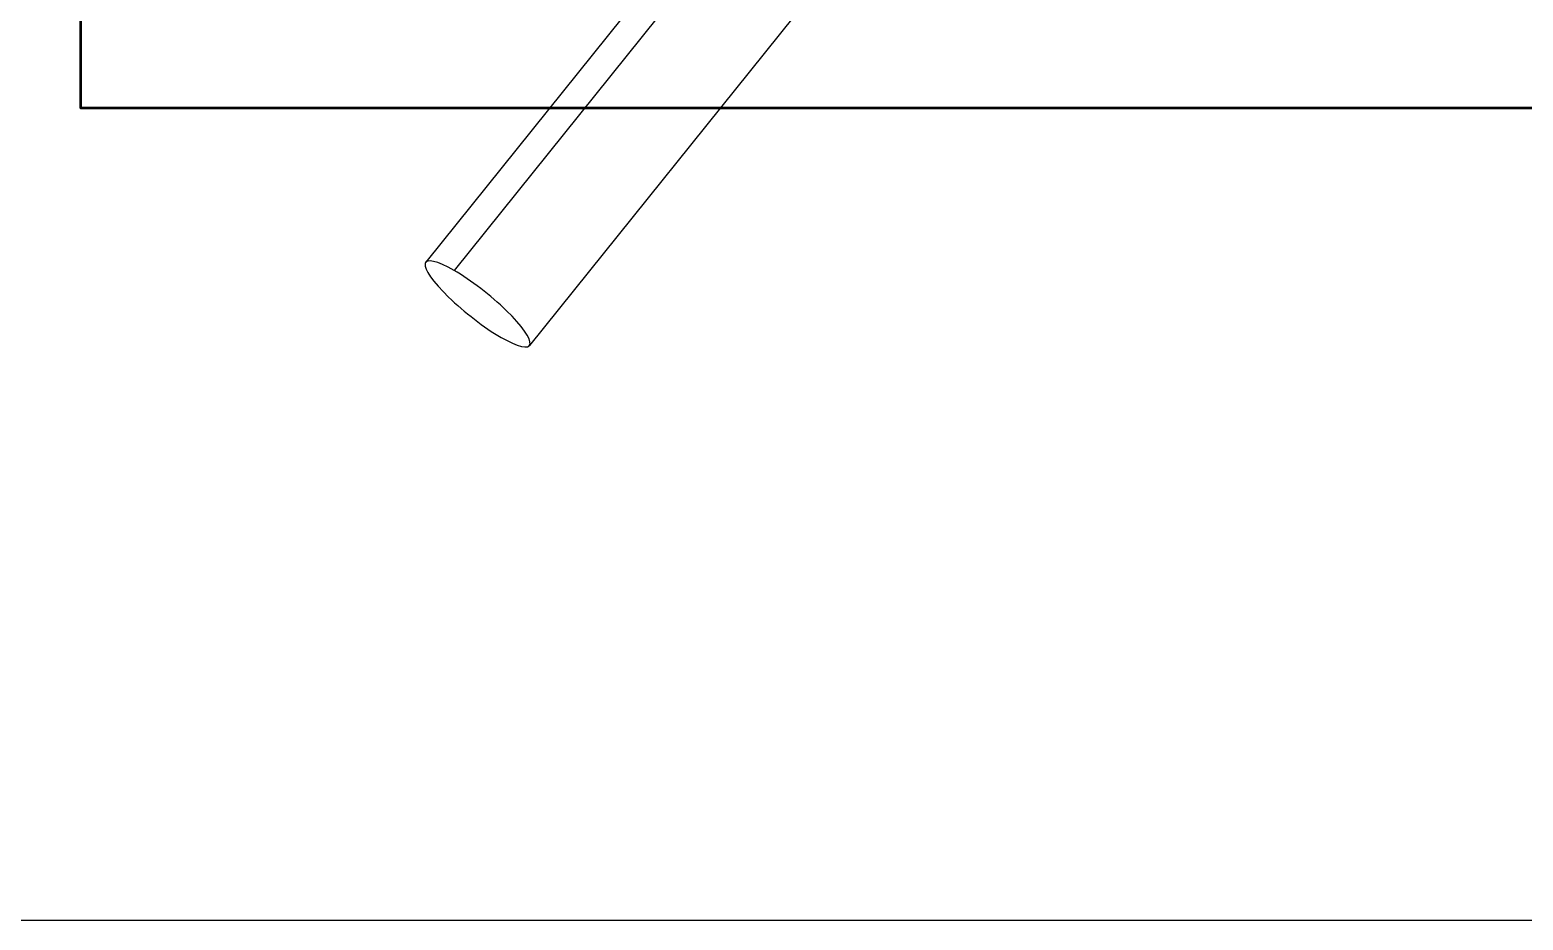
# Model space of a CAD drawing. Header units: millimetres. Extents: x -383313 to -161684, y -117025 to 99224.
# Drawn here: x -338141.2 to -338062.7, y -7369.1 to -7322.3 of the extents above; entities that cross this region are included whole.
import ezdxf

# ---------------------------------------------------------------- set-up
doc = ezdxf.new("R2010")
doc.units = ezdxf.units.MM
doc.header["$MEASUREMENT"] = 0
doc.linetypes.add('DASHED', pattern=[0.75, 0.5, -0.25])
doc.layers.add('PV-2BB', color=7, linetype='Continuous')

# ---------------------------------------------------------------- blocks, each defined once
blk = doc.blocks.new('A$Cdbab0bab')
at = {"color": 3}
blk.add_line((1543, -580), (2000, -580), dxfattribs=at)
blk = doc.blocks.new('*U231')
at = {"layer": 'PV-2BB'}
for p, q in [((1311.308, 64.358, 1375.666), (1301.859, 65.907, 1367.766)), ((1311.746, 63.743, 1375.489), (1302.297, 65.292, 1367.59)), ((1312.341, 61.534, 1373.875), (1302.892, 63.083, 1365.976))]:
    blk.add_line(p, q, dxfattribs=at)
at = {"layer": 'PV-2BB', "extrusion": (-0.57735, -0.57735, 0.57735)}
for major_axis in [(-0.517, 1.412, 0.895), (0.517, -1.412, -0.895)]:
    blk.add_ellipse((1302.376, 64.495, 1366.871), major_axis=major_axis, ratio=0.211325, start_param=-0.938882, end_param=2.202711, dxfattribs=at)

msp = doc.modelspace()

# ---------------------------------------------------------------- linework, layer by layer
at = {"lineweight": 50, "ltscale": 100}
msp.add_lwpolyline([(-338138.56211, -7240.97511), (-338037.95888, -7240.97511), (-338037.95888, -7326.4283), (-338138.56211, -7326.4283)], close=True, dxfattribs=at)

# ---------------------------------------------------------------- block references
at = {"linetype": 'DASHED', "xscale": -1, "rotation": 180}
msp.add_blockref('A$Cdbab0bab', (-339845.92357, -7949.1439), dxfattribs=at)
at = {"layer": 'PV-2BB', "extrusion": (0, 0.816497, 0.57735), "xscale": 2, "yscale": 2, "zscale": 2, "rotation": 225}
msp.add_blockref('*U231', (339868.31764, 6168.9074, -8724.15251), dxfattribs=at)

doc.saveas('drawing.dxf')
